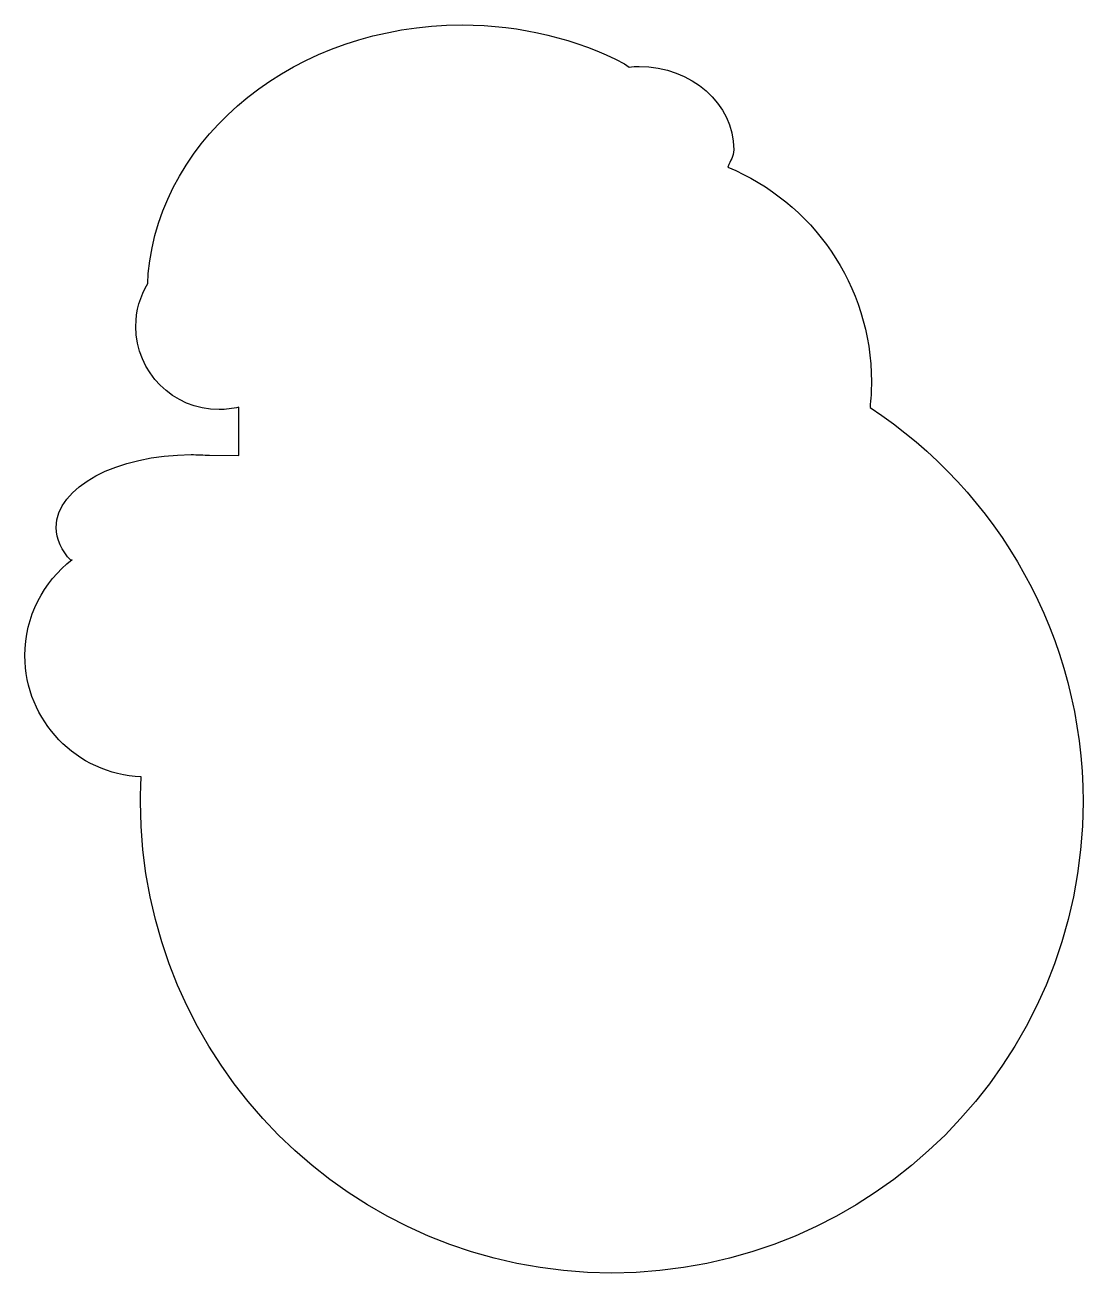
# Model space of a CAD drawing. Header units: centimetres. Extents: x -7.8 to 7.8, y -9.2 to 9.2.
import ezdxf

# ---------------------------------------------------------------- set-up
doc = ezdxf.new("R2010")
doc.units = ezdxf.units.CM
doc.header["$MEASUREMENT"] = 0
doc.layers.add('Camada 1', color=7, linetype='Continuous')

msp = doc.modelspace()

# ---------------------------------------------------------------- linework, layer by layer
at = {"layer": 'Camada 1'}
msp.add_open_spline([(2.6506, 7.36058), (2.6506, 8.0377), (2.02669, 8.58663), (1.2568, 8.58663), (1.2568, 8.58663), (1.20629, 8.58663), (1.15642, 8.5843), (1.10723, 8.57967), (1.10723, 8.57967), (1.10723, 8.57967), (1.03921, 8.62891), (1.03921, 8.62891), (1.03921, 8.62891), (0.33991, 8.99115), (-0.47943, 9.19959), (-1.3557, 9.19959), (-1.3557, 9.19959), (-3.79415, 9.19959), (-5.79342, 7.58518), (-5.98241, 5.53347), (-5.98241, 5.53347), (-5.98241, 5.53347), (-5.98884, 5.38864), (-5.98884, 5.38864), (-5.98884, 5.38864), (-6.10057, 5.2038), (-6.16487, 4.98706), (-6.16487, 4.75528), (-6.16487, 4.75528), (-6.16487, 4.07818), (-5.61594, 3.52923), (-4.93882, 3.52923), (-4.93882, 3.52923), (-4.83778, 3.52923), (-4.7394, 3.54153), (-4.64558, 3.5645), (-4.64558, 3.5645), (-4.64558, 3.5645), (-4.64558, 2.85478), (-4.64558, 2.85478), (-4.64558, 2.85478), (-4.64558, 2.85478), (-5.07743, 2.85534), (-5.07743, 2.85534), (-5.07743, 2.85534), (-5.16577, 2.86174), (-5.25587, 2.86524), (-5.34754, 2.86524), (-5.34754, 2.86524), (-6.44781, 2.86524), (-7.33985, 2.38486), (-7.33985, 1.79235), (-7.33985, 1.79235), (-7.33985, 1.61579), (-7.26071, 1.44926), (-7.12038, 1.3025), (-7.12038, 1.3025), (-7.12038, 1.3025), (-7.10435, 1.31748), (-7.10435, 1.31748), (-7.10435, 1.31748), (-7.52726, 0.99055), (-7.79965, 0.4781), (-7.79965, -0.09771), (-7.79965, -0.09771), (-7.79965, -1.06034), (-7.03887, -1.84531), (-6.08589, -1.8842), (-6.08589, -1.8842), (-6.08589, -1.8842), (-6.08589, -1.88341), (-6.08589, -1.88341), (-6.08589, -1.88341), (-6.09229, -2.00544), (-6.09552, -2.12841), (-6.09552, -2.25205), (-6.09552, -2.25205), (-6.09552, -6.08912), (-2.985, -9.19964), (0.85204, -9.19964), (0.85204, -9.19964), (4.68911, -9.19964), (7.79963, -6.08912), (7.79963, -2.25205), (7.79963, -2.25205), (7.79963, 0.17944), (6.55072, 2.31908), (4.65934, 3.5605), (4.65934, 3.5605), (4.65934, 3.5605), (4.65878, 3.55942), (4.65878, 3.55942), (4.65878, 3.55942), (4.67256, 3.68372), (4.6795, 3.8099), (4.6795, 3.93796), (4.6795, 3.93796), (4.6795, 5.36504), (3.8059, 6.58821), (2.56447, 7.10193), (2.56447, 7.10193), (2.56447, 7.10193), (2.56447, 7.10193), (2.56447, 7.10193), (2.56447, 7.10193), (2.60167, 7.21262), (2.64578, 7.25472), (2.6506, 7.36058)], degree=3, knots=[0, 0, 0, 0, 0.03571429, 0.03571429, 0.03571429, 0.03571429, 0.07142857, 0.07142857, 0.07142857, 0.07142857, 0.10714286, 0.10714286, 0.10714286, 0.10714286, 0.14285714, 0.14285714, 0.14285714, 0.14285714, 0.17857143, 0.17857143, 0.17857143, 0.17857143, 0.21428571, 0.21428571, 0.21428571, 0.21428571, 0.25, 0.25, 0.25, 0.25, 0.28571429, 0.28571429, 0.28571429, 0.28571429, 0.32142857, 0.32142857, 0.32142857, 0.32142857, 0.35714286, 0.35714286, 0.35714286, 0.35714286, 0.39285714, 0.39285714, 0.39285714, 0.39285714, 0.42857143, 0.42857143, 0.42857143, 0.42857143, 0.46428571, 0.46428571, 0.46428571, 0.46428571, 0.5, 0.5, 0.5, 0.5, 0.53571429, 0.53571429, 0.53571429, 0.53571429, 0.57142857, 0.57142857, 0.57142857, 0.57142857, 0.60714286, 0.60714286, 0.60714286, 0.60714286, 0.64285714, 0.64285714, 0.64285714, 0.64285714, 0.67857143, 0.67857143, 0.67857143, 0.67857143, 0.71428571, 0.71428571, 0.71428571, 0.71428571, 0.75, 0.75, 0.75, 0.75, 0.78571429, 0.78571429, 0.78571429, 0.78571429, 0.82142857, 0.82142857, 0.82142857, 0.82142857, 0.85714286, 0.85714286, 0.85714286, 0.85714286, 0.89285714, 0.89285714, 0.89285714, 0.89285714, 0.92857143, 0.92857143, 0.92857143, 0.92857143, 1, 1, 1, 1], dxfattribs=at)

doc.saveas('drawing.dxf')
